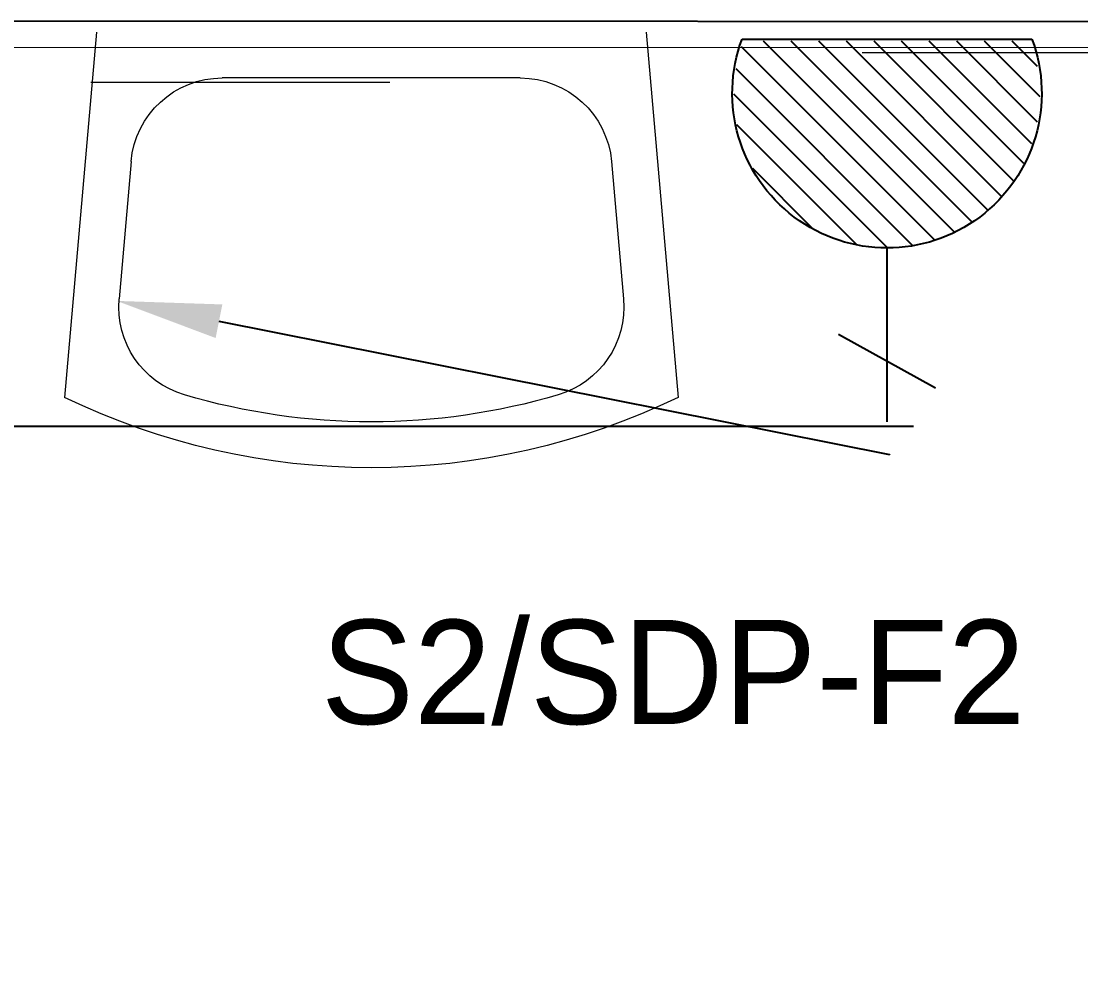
# Model space of a CAD drawing. Header units: inches. Extents: x 0 to 46333, y 12439 to 30520.
# Drawn here: x 16967 to 17984, y 18448 to 19367 of the extents above; entities that cross this region are included whole.
import ezdxf
from ezdxf import colors
from ezdxf.entities.mleader import LeaderData, LeaderLine
from ezdxf.enums import TextEntityAlignment as Align
from ezdxf.math import Vec2, Vec3

# ---------------------------------------------------------------- set-up
doc = ezdxf.new("R2010")
doc.units = ezdxf.units.IN
doc.header["$MEASUREMENT"] = 0
doc.layers.add('DLX_FL1_CONT', color=7, linetype='Continuous', true_color=0x969696)
for name, color, linetype in [('E-PW-SYM', 7, 'Continuous'), ('E-PW-TXT', 2, 'Continuous'), ('Socket', 170, 'Continuous'), ('v.p', 7, 'Continuous'), ('veportes', 5, 'Continuous')]:
    doc.layers.add(name, color=color, linetype=linetype)
doc.layers.add('WALL', color=7, linetype='Continuous', lineweight=0)
doc.layers.add('WC', color=2, linetype='Continuous', lineweight=0)
doc.styles.add('EN-SCL', font='swisscl.ttf')

# ---------------------------------------------------------------- blocks, each defined once
blk = doc.blocks.new('first floor civil')
at = {"layer": 'WALL', "color": 9}
for p, q in [((599539.3, 125236.8), (602240.5, 125236.3)), ((600489.2, 125231.5), (602239.6, 125231.5))]:
    blk.add_line(p, q, dxfattribs=at)
at = {"layer": 'WC', "color": 9}
for p, q in [((599754, 125251.2), (599723.3, 124900.5)), ((600282, 125251.2), (600312.6, 124900.5)), ((600161, 125207.2), (599874.9, 125207.2)), ((599748.5, 125203), (600035.9, 125203)), ((599787.2, 125126.9), (599775.7, 124995.1)), ((600248.7, 125126.9), (600260.2, 124995.1))]:
    blk.add_line(p, q, dxfattribs=at)
at = {"layer": 'WC', "color": 9, "extrusion": (0, 0, -1)}
for centre, radius, start, end in [((-599874.9, 125119.2), 88, 5, 90), ((-600161, 125119.2), 88, 90, 175), ((-599863.4, 124987.4), 88, 286.4816, 5), ((-600172.5, 124987.4), 88, 175, 253.5184), ((-600018, 125509.9), 676.8, 244.1908, 295.8092), ((-600018, 125509.9), 632.8, 253.5184, 286.4816)]:
    blk.add_arc(centre, radius, start, end, dxfattribs=at)
blk = doc.blocks.new('E-S03')
at = {"layer": 'E-PW-SYM', "color": 4}
blk.add_line((0, 270), (0, 495), dxfattribs=at)
at = {"layer": 'E-PW-SYM', "color": 0}
for p, q in [((-62.8, 381.3), (62.8, 451)), ((-187.4, 0), (187.4, 0))]:
    blk.add_line(p, q, dxfattribs=at)
blk.add_arc((0, 69.9), 200.1, 339.5371, 200.4629, dxfattribs=at)
at = {"layer": 'E-PW-TXT', "style": 'EN-SCL'}
for tag, p in [('SOCKET3 ABB.', (185, 727.1)), ('SOCKET3', (534.2, 202.6))]:
    blk.add_attdef(tag, text='', height=250, dxfattribs=at).set_placement(p, align=Align.MIDDLE_CENTER)
blk = doc.blocks.new('S-WE-P')
at = {"layer": 'veportes', "linetype": 'Continuous'}
h = blk.add_hatch(dxfattribs=at)
h.set_pattern_fill('ANSI31', color=1, scale=125, style=0)
h.set_pattern_definition([(45, (27665.824, -14194.343), (-11.04854346, 11.04854346), [])])
edge = h.paths.add_edge_path()
edge.add_arc((560461.07, 115038), 122.54, 339.53713, 560.46287)
edge.add_line((560346.27, 114995.17), (560575.88, 114995.17))
at = {"layer": 'E-PW-SYM', "color": 4, "xscale": 0.6186868656768638, "yscale": 0.6186868656768638, "zscale": 0.6186868656768638}
blk.add_blockref('E-S03', (560461.07, 114993.49), dxfattribs=at)

msp = doc.modelspace()

# ---------------------------------------------------------------- linework, layer by layer
at = {"layer": 'DLX_FL1_CONT'}
msp.add_polyline3d([(19495.4, 19365.9, 0), (15736.6, 19366.6, 0)], dxfattribs=at)
at = {"layer": 'Socket'}
msp.add_lwpolyline([(16087.1, 16032.5), (16087.1, 18978), (17823.6, 18978)], dxfattribs=at)

# ---------------------------------------------------------------- block references
at = {"layer": 'v.p', "color": 1, "linetype": 'Continuous'}
msp.add_blockref('first floor civil', (-582715.1, -105895.1), dxfattribs=at)
at = {"layer": 'veportes', "color": 1, "linetype": 'Continuous', "xscale": -1.2, "yscale": 1.2, "zscale": 1.2, "rotation": 180}
msp.add_blockref('S-WE-P', (-654755.2, 157341.6), dxfattribs=at)

# ---------------------------------------------------------------- texts
at = {"layer": 'Socket', "insert": (17254.6, 18792), "char_height": 100, "attachment_point": 1}
msp.add_mtext_dynamic_manual_height_columns('S2/SDP-F2', width=484, gutter_width=1, heights=[0], dxfattribs=at)

# ---------------------------------------------------------------- leaders
at = {"layer": 'Socket'}
ml = msp.add_multileader_mtext('Standard', dxfattribs=at)
ml.set_content('', color=256)
ml.set_leader_properties()
ml.build(insert=Vec2(0, 0))
ml.multileader.update_dxf_attribs({"dogleg_length": 0.36, "arrow_head_size": 100})
ctx = ml.context
ctx.base_point, ctx.char_height, ctx.arrow_head_size, ctx.landing_gap_size, ctx.plane_origin, ctx.plane_x_axis, ctx.plane_y_axis = Vec3(17800.6, 18950.3), 0.18, 100, 0.09, Vec3(17058.5, 19098.1), Vec3(0.056994, -0.998375), Vec3(0.998375, 0.056994)
notes = []
notes.append((ctx, [(0, (1, 1, 0), (17800.6, 18950.6), (0.056994, -0.998375), 0.36, [(0, [(17058.5, 19098.1)], 0, [])])]))
ctx.mtext.insert, ctx.mtext.text_direction, ctx.mtext.rotation, ctx.mtext.flow_direction = Vec3(17800.7, 18950.2), Vec3(0.056994, -0.998375), 4.769414, 5
for ctx, leaders in notes:
    for number, flags, end, landing, length, lines in leaders:
        leader = LeaderData()
        leader.index, (leader.has_last_leader_line, leader.has_dogleg_vector, leader.attachment_direction) = number, flags
        leader.last_leader_point, leader.dogleg_vector, leader.dogleg_length = Vec3(end), Vec3(landing), length
        for number, points, colour, breaks in lines:
            line = LeaderLine()
            line.index, line.vertices, line.color, line.breaks = number, Vec3.list(points), colors.encode_raw_color(colour), breaks
            leader.lines.append(line)
        ctx.leaders.append(leader)

doc.saveas('drawing.dxf')
